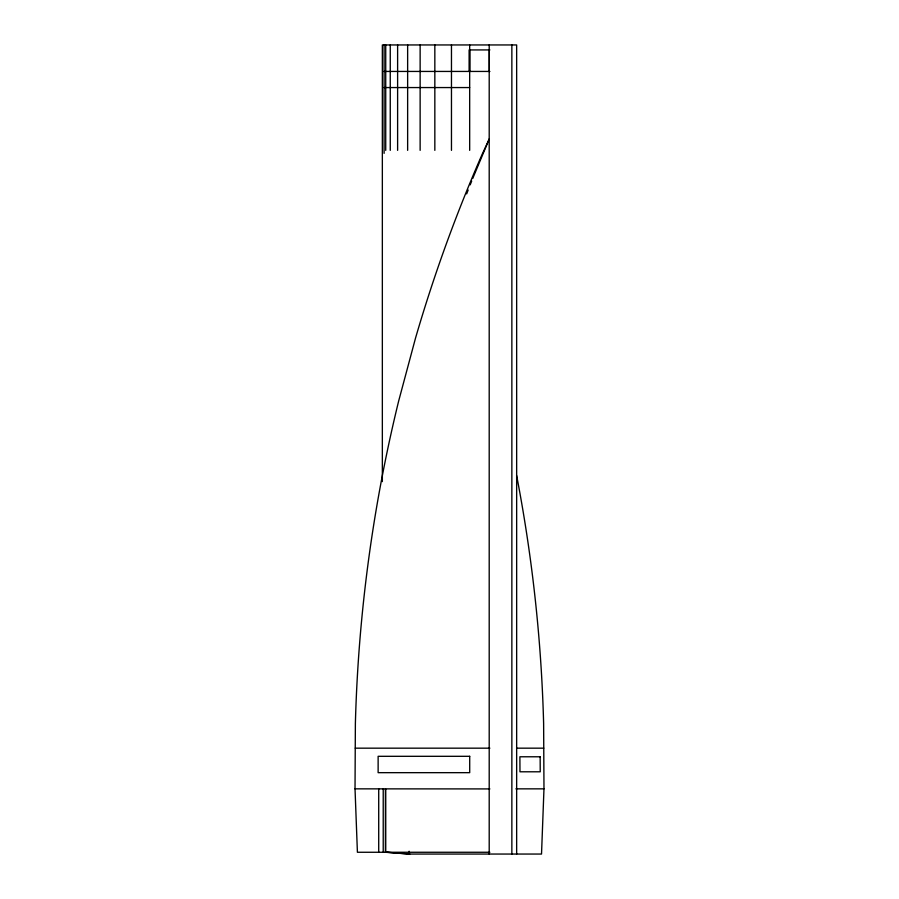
<?xml version="1.0" encoding="UTF-8"?>
<svg xmlns="http://www.w3.org/2000/svg" width="899" height="899" viewBox="0 0 899 899"><rect width="100%" height="100%" fill="white"/><g stroke="black" fill="none" stroke-linecap="round" stroke-linejoin="round"><path stroke-width="1.35" d="M516.622 475.492A1493.846 1461.403 -90 0 1 543.625 723.594L543.974 788.85L541.524 854.05L409.124 854.05L385.536 852.263L385.536 789.086M469.121 71.437L469.121 49.928L489.888 49.928M469.671 71.437L469.683 49.928M489.326 71.437L489.326 49.928M489.876 852.263L357.409 852.263L355.026 788.85L355.375 723.594A1493.846 1461.403 90 0 1 398.673 400.976L415.54 338.035A1493.846 1461.403 -90 0 1 482.033 154.583L489.314 138.862M466.66 193.914L468.165 190.015M470.177 184.857L471.694 181.07M472.694 178.541L489.101 139.345M384.098 87.563L469.671 87.563M384.098 71.437L489.888 71.437M355.24 748.17L489.876 748.17M517.105 748.17L543.76 748.17M355.026 788.85L489.876 788.917M515.914 788.85L543.974 788.85M387.143 852.263L409.798 854.05M516.655 854.05L516.655 44.95L382.345 44.95L382.345 481.606M511.857 44.95L511.857 854.05M489.202 44.95L489.202 854.05M469.671 44.95L469.671 150.358M451.467 44.95L451.467 150.358M434.835 44.95L434.835 150.358M420.136 44.95L420.136 150.358M409.124 851.241L409.124 854.05M407.64 44.95L407.64 150.358M397.616 44.95L397.616 150.358M390.256 44.95L390.256 150.358M385.727 44.95L385.727 150.358M385.536 788.917L385.536 852.263M384.098 44.95L384.098 153.358M383.221 788.917L383.221 852.263M378.715 788.917L378.715 852.263M469.705 756.306L378.131 756.306L378.131 772.668L469.705 772.668L469.705 756.306M540.153 756.778L519.892 756.778L519.97 771.791L540.232 771.791L540.153 756.778"/></g></svg>
